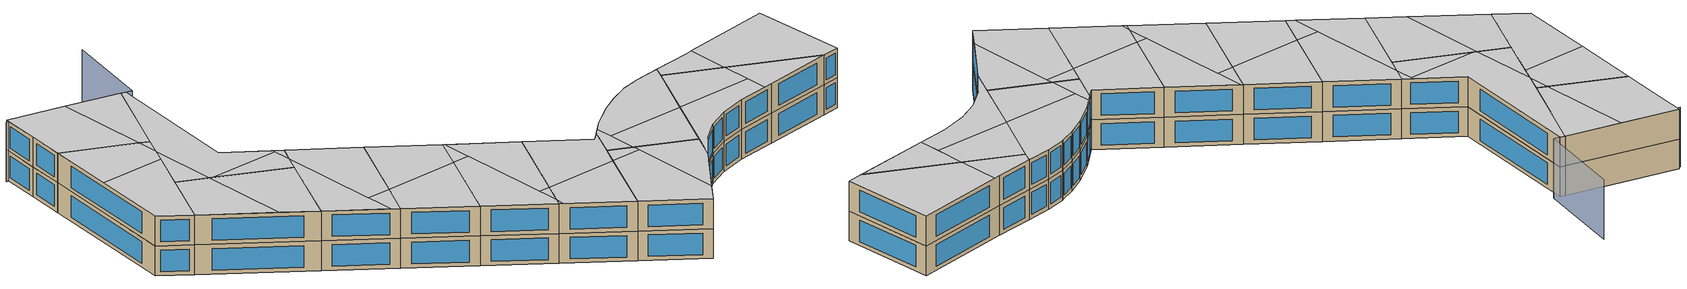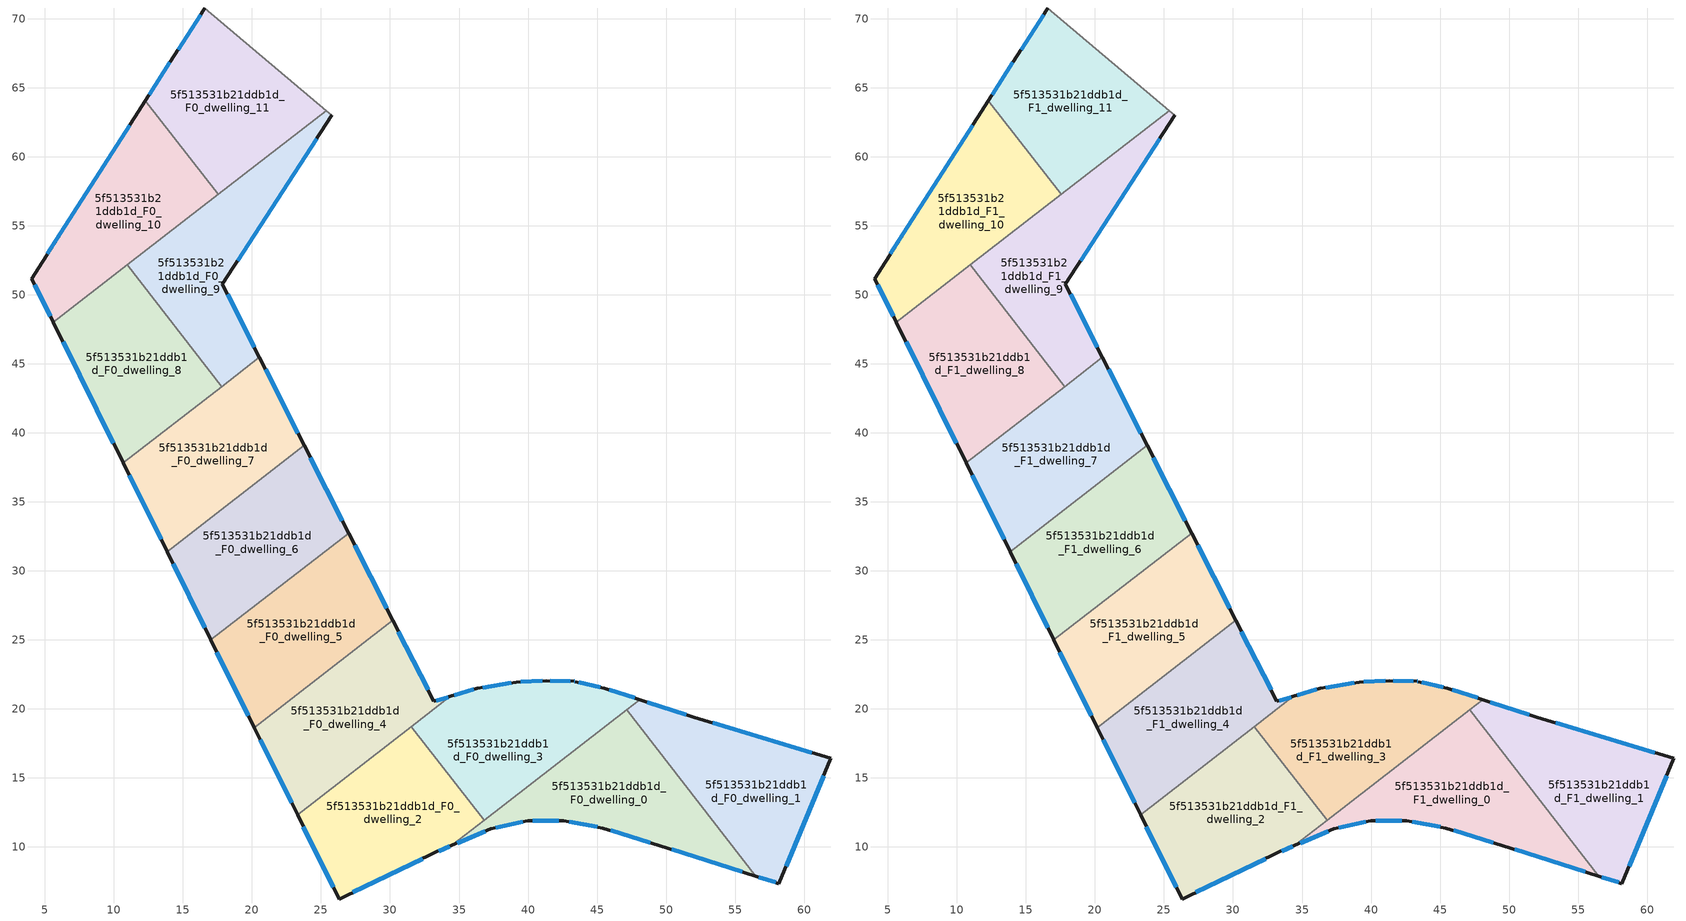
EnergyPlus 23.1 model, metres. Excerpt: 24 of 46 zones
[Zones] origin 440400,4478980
5f513531b21ddb1d_F0_dwelling_0
 floor ground (EU_floor_Construction): 47.14,19.92 56.49,7.88 49.42,10.12 45.43,11.36 42.59,11.91 39.99,11.88 37.29,11.29 34.49,10.11 z0
 wall outside (EU_wall_Construction): 34.49,10.11 37.29,11.29 39.99,11.88 42.59,11.91 45.43,11.36 49.42,10.12 56.49,7.88 z0:3
 wall to 5f513531b21ddb1d_F0_dwelling_1 (EU_wall_Construction): 56.49,7.88 47.14,19.92 z0:3
 wall to 5f513531b21ddb1d_F0_dwelling_3 (EU_wall_Construction): 47.14,19.92 36.83,11.92 z0:3
 wall to 5f513531b21ddb1d_F0_dwelling_2 (EU_wall_Construction): 36.83,11.92 34.49,10.11 z0:3
 window (EU_Window_Construction): 42.98,11.83 45.03,11.44 / 40.35,11.89 42.23,11.9 / 37.67,11.38 39.61,11.8 / 34.88,10.27 36.91,11.13 / 50.4,9.81 55.51,8.19 / 45.98,11.19 48.87,10.29 z0.42:2.58
5f513531b21ddb1d_F0_dwelling_1
 floor ground (EU_floor_Construction): 61.94,16.41 58.17,7.34 56.49,7.88 47.14,19.92 48.1,20.67 52.01,19.4 z0
 wall outside (EU_wall_Construction): 56.49,7.88 58.17,7.34 61.94,16.41 52.01,19.4 48.1,20.67 z0:3
 wall to 5f513531b21ddb1d_F0_dwelling_3 (EU_wall_Construction): 48.1,20.67 47.14,19.92 z0:3
 window (EU_Window_Construction): 51.47,19.58 48.65,20.49 / 60.56,16.82 53.39,18.99 / 58.7,8.6 61.42,15.15 / 56.72,7.8 57.94,7.42 z0.42:2.58
5f513531b21ddb1d_F0_dwelling_10
 floor ground (EU_floor_Construction): 12.28,64.06 17.55,57.27 5.61,48.01 4.04,51.18 z0
 wall outside (EU_wall_Construction): 12.28,64.06 4.04,51.18 5.61,48.01 z0:3
 wall to 5f513531b21ddb1d_F0_dwelling_11 (EU_wall_Construction): 17.55,57.27 12.28,64.06 z0:3
 wall to 5f513531b21ddb1d_F0_dwelling_9 (EU_wall_Construction): 10.96,52.16 17.55,57.27 z0:3
 wall to 5f513531b21ddb1d_F0_dwelling_8 (EU_wall_Construction): 5.61,48.01 10.96,52.16 z0:3
 window (EU_Window_Construction): 11.13,62.27 5.18,52.97 / 4.25,50.74 5.39,48.45 z0.42:2.58
5f513531b21ddb1d_F0_dwelling_11
 floor ground (EU_floor_Construction): 25.38,63.35 17.55,57.27 12.28,64.06 14.34,67.28 16.59,70.78 z0
 wall outside (EU_wall_Construction): 16.59,70.78 14.34,67.28 12.28,64.06 z0:3
 wall adiabatic (EU_wall_Construction): 25.38,63.35 16.59,70.78 z0:3
 wall to 5f513531b21ddb1d_F0_dwelling_9 (EU_wall_Construction): 17.55,57.27 25.38,63.35 z0:3
 window (EU_Window_Construction): 14.05,66.83 12.56,64.51 / 16.28,70.3 14.65,67.77 z0.42:2.58
5f513531b21ddb1d_F0_dwelling_2
 floor ground (EU_floor_Construction): 31.55,18.72 36.83,11.92 34.49,10.11 33.36,9.63 26.33,6.22 23.3,12.32 z0
 wall outside (EU_wall_Construction): 23.3,12.32 26.33,6.22 33.36,9.63 34.49,10.11 z0:3
 wall to 5f513531b21ddb1d_F0_dwelling_3 (EU_wall_Construction): 36.83,11.92 31.55,18.72 z0:3
 wall to 5f513531b21ddb1d_F0_dwelling_4 (EU_wall_Construction): 31.55,18.72 23.3,12.32 z0:3
 window (EU_Window_Construction): 27.3,6.69 32.39,9.16 / 23.72,11.47 25.91,7.07 / 33.52,9.69 34.34,10.04 z0.42:2.58
5f513531b21ddb1d_F0_dwelling_3
 floor ground (EU_floor_Construction): 48.1,20.67 36.83,11.92 31.55,18.72 34.37,20.91 36.33,21.48 39.16,21.94 41.33,22.05 43.36,21.98 43.39,21.98 45.52,21.51 z0
 wall outside (EU_wall_Construction): 48.1,20.67 45.52,21.51 43.39,21.98 43.36,21.98 41.33,22.05 39.16,21.94 36.33,21.48 34.37,20.91 z0:3
 wall to 5f513531b21ddb1d_F0_dwelling_4 (EU_wall_Construction): 34.37,20.91 31.55,18.72 z0:3
 window (EU_Window_Construction): 36.06,21.4 34.65,20.99 / 38.77,21.87 36.73,21.55 / 41.03,22.04 39.46,21.95 / 43.08,21.99 41.61,22.04 / 43.39,21.98 43.36,21.98 / 45.22,21.57 43.69,21.92 / 47.74,20.79 45.88,21.39 z0.42:2.58
5f513531b21ddb1d_F0_dwelling_4
 floor ground (EU_floor_Construction): 30.2,26.41 33.17,20.55 34.37,20.91 23.3,12.32 20.17,18.63 z0
 wall outside (EU_wall_Construction): 20.17,18.63 23.3,12.32 / 34.37,20.91 33.17,20.55 30.2,26.41 z0:3
 wall to 5f513531b21ddb1d_F0_dwelling_5 (EU_wall_Construction): 30.2,26.41 20.17,18.63 z0:3
 window (EU_Window_Construction): 20.61,17.75 22.87,13.19 / 32.76,21.37 30.62,25.6 / 34.21,20.86 33.34,20.6 z0.42:2.58
5f513531b21ddb1d_F0_dwelling_5
 floor ground (EU_floor_Construction): 27,32.73 30.2,26.41 20.17,18.63 17.02,24.99 z0
 wall outside (EU_wall_Construction): 30.2,26.41 27,32.73 / 17.02,24.99 20.17,18.63 z0:3
 wall to 5f513531b21ddb1d_F0_dwelling_6 (EU_wall_Construction): 27,32.73 17.02,24.99 z0:3
 window (EU_Window_Construction): 29.76,27.29 27.44,31.86 / 17.46,24.11 19.74,19.51 z0.42:2.58
5f513531b21ddb1d_F0_dwelling_6
 floor ground (EU_floor_Construction): 23.78,39.09 27,32.73 17.02,24.99 13.85,31.39 z0
 wall outside (EU_wall_Construction): 27,32.73 23.78,39.09 / 13.85,31.39 17.02,24.99 z0:3
 wall to 5f513531b21ddb1d_F0_dwelling_7 (EU_wall_Construction): 23.78,39.09 13.85,31.39 z0:3
 window (EU_Window_Construction): 26.55,33.62 24.22,38.21 / 14.29,30.5 16.58,25.88 z0.42:2.58
5f513531b21ddb1d_F0_dwelling_7
 floor ground (EU_floor_Construction): 20.54,45.48 23.78,39.09 13.85,31.39 10.66,37.82 z0
 wall outside (EU_wall_Construction): 23.78,39.09 20.54,45.48 / 10.66,37.82 13.85,31.39 z0:3
 wall to 5f513531b21ddb1d_F0_dwelling_8 (EU_wall_Construction): 17.8,43.35 10.66,37.82 z0:3
 wall to 5f513531b21ddb1d_F0_dwelling_9 (EU_wall_Construction): 20.54,45.48 17.8,43.35 z0:3
 window (EU_Window_Construction): 23.33,39.98 20.99,44.59 / 11.1,36.92 13.41,32.28 z0.42:2.58
5f513531b21ddb1d_F0_dwelling_8
 floor ground (EU_floor_Construction): 10.96,52.16 17.8,43.35 10.66,37.82 5.61,48.01 z0
 wall outside (EU_wall_Construction): 5.61,48.01 10.66,37.82 z0:3
 wall to 5f513531b21ddb1d_F0_dwelling_9 (EU_wall_Construction): 17.8,43.35 10.96,52.16 z0:3
 window (EU_Window_Construction): 6.31,46.59 9.96,39.23 z0.42:2.58
5f513531b21ddb1d_F0_dwelling_9
 floor ground (EU_floor_Construction): 25.78,63.01 17.86,50.76 20.54,45.48 17.8,43.35 10.96,52.16 25.38,63.35 z0
 wall outside (EU_wall_Construction): 20.54,45.48 17.86,50.76 25.78,63.01 z0:3
 wall adiabatic (EU_wall_Construction): 25.78,63.01 25.38,63.35 z0:3
 window (EU_Window_Construction): 18.96,52.46 24.68,61.31 / 20.17,46.21 18.23,50.03 z0.42:2.58
5f513531b21ddb1d_F1_dwelling_0
 floor to 5f513531b21ddb1d_F0_dwelling_0 (EU_floor_Construction): 47.14,19.92 56.49,7.88 49.42,10.12 45.43,11.36 42.59,11.91 39.99,11.88 37.29,11.29 34.49,10.11 z3
 wall outside (EU_wall_Construction): 34.49,10.11 37.29,11.29 39.99,11.88 42.59,11.91 45.43,11.36 49.42,10.12 56.49,7.88 z3:6
 wall to 5f513531b21ddb1d_F1_dwelling_1 (EU_wall_Construction): 56.49,7.88 47.14,19.92 z3:6
 wall to 5f513531b21ddb1d_F1_dwelling_3 (EU_wall_Construction): 47.14,19.92 36.83,11.92 z3:6
 wall to 5f513531b21ddb1d_F1_dwelling_2 (EU_wall_Construction): 36.83,11.92 34.49,10.11 z3:6
 window (EU_Window_Construction): 42.98,11.83 45.03,11.44 / 40.35,11.89 42.23,11.9 / 37.67,11.38 39.61,11.8 / 34.88,10.27 36.91,11.13 / 50.4,9.81 55.51,8.19 / 45.98,11.19 48.87,10.29 z3.42:5.58
 ceiling to 5f513531b21ddb1d_F2_dwelling_1 (EU_floor_Construction): 48.53,10.4 49.46,12.4 41.96,15.91 34.49,10.11 37.29,11.29 39.99,11.88 42.59,11.91 45.43,11.36 z6
 ceiling to 5f513531b21ddb1d_F2_dwelling_2 (EU_floor_Construction): 49.46,12.4 50.79,15.23 47.14,19.92 41.96,15.91 z6
 ceiling to 5f513531b21ddb1d_F2_dwelling_0 (EU_floor_Construction): 56.49,7.88 50.79,15.23 48.53,10.4 49.42,10.12 z6
5f513531b21ddb1d_F1_dwelling_1
 floor to 5f513531b21ddb1d_F0_dwelling_1 (EU_floor_Construction): 61.94,16.41 58.17,7.34 56.49,7.88 47.14,19.92 48.1,20.67 52.01,19.4 z3
 wall outside (EU_wall_Construction): 56.49,7.88 58.17,7.34 61.94,16.41 52.01,19.4 48.1,20.67 z3:6
 wall to 5f513531b21ddb1d_F1_dwelling_3 (EU_wall_Construction): 48.1,20.67 47.14,19.92 z3:6
 window (EU_Window_Construction): 51.47,19.58 48.65,20.49 / 60.56,16.82 53.39,18.99 / 58.7,8.6 61.42,15.15 / 56.72,7.8 57.94,7.42 z3.42:5.58
 ceiling to 5f513531b21ddb1d_F2_dwelling_0 (EU_floor_Construction): 58.17,7.34 61.94,16.41 52.65,19.21 50.79,15.23 56.49,7.88 z6
 ceiling to 5f513531b21ddb1d_F2_dwelling_2 (EU_floor_Construction): 50.79,15.23 52.65,19.21 52.01,19.4 48.1,20.67 47.14,19.92 z6
5f513531b21ddb1d_F1_dwelling_10
 floor to 5f513531b21ddb1d_F0_dwelling_10 (EU_floor_Construction): 12.28,64.06 17.55,57.27 5.61,48.01 4.04,51.18 z3
 wall outside (EU_wall_Construction): 12.28,64.06 4.04,51.18 5.61,48.01 z3:6
 wall to 5f513531b21ddb1d_F1_dwelling_11 (EU_wall_Construction): 17.55,57.27 12.28,64.06 z3:6
 wall to 5f513531b21ddb1d_F1_dwelling_9 (EU_wall_Construction): 10.96,52.16 17.55,57.27 z3:6
 wall to 5f513531b21ddb1d_F1_dwelling_8 (EU_wall_Construction): 5.61,48.01 10.96,52.16 z3:6
 window (EU_Window_Construction): 11.13,62.27 5.18,52.97 / 4.25,50.74 5.39,48.45 z3.42:5.58
 ceiling to 5f513531b21ddb1d_F2_dwelling_9 (EU_floor_Construction): 14.69,55.05 8.4,57.99 4.04,51.18 5.61,48.01 z6
 ceiling to 5f513531b21ddb1d_F2_dwelling_10 (EU_floor_Construction): 15.95,56.03 16.91,58.09 12.28,64.06 8.4,57.99 14.69,55.05 z6
 ceiling to 5f513531b21ddb1d_F2_dwelling_8 (EU_floor_Construction): 17.55,57.27 16.91,58.09 15.95,56.03 z6
5f513531b21ddb1d_F1_dwelling_11
 floor to 5f513531b21ddb1d_F0_dwelling_11 (EU_floor_Construction): 25.38,63.35 17.55,57.27 12.28,64.06 14.34,67.28 16.59,70.78 z3
 wall outside (EU_wall_Construction): 16.59,70.78 14.34,67.28 12.28,64.06 z3:6
 wall adiabatic (EU_wall_Construction): 25.38,63.35 16.59,70.78 z3:6
 wall to 5f513531b21ddb1d_F1_dwelling_9 (EU_wall_Construction): 17.55,57.27 25.38,63.35 z3:6
 window (EU_Window_Construction): 14.05,66.83 12.56,64.51 / 16.28,70.3 14.65,67.77 z3.42:5.58
 ceiling to 5f513531b21ddb1d_F2_dwelling_10 (EU_floor_Construction): 16.91,58.09 21.08,66.98 16.59,70.78 14.34,67.28 12.28,64.06 z6
 ceiling to 5f513531b21ddb1d_F2_dwelling_8 (EU_floor_Construction): 25.38,63.35 21.08,66.98 16.91,58.09 17.55,57.27 z6
5f513531b21ddb1d_F1_dwelling_2
 floor to 5f513531b21ddb1d_F0_dwelling_2 (EU_floor_Construction): 31.55,18.72 36.83,11.92 34.49,10.11 33.36,9.63 26.33,6.22 23.3,12.32 z3
 wall outside (EU_wall_Construction): 23.3,12.32 26.33,6.22 33.36,9.63 34.49,10.11 z3:6
 wall to 5f513531b21ddb1d_F1_dwelling_3 (EU_wall_Construction): 36.83,11.92 31.55,18.72 z3:6
 wall to 5f513531b21ddb1d_F1_dwelling_4 (EU_wall_Construction): 31.55,18.72 23.3,12.32 z3:6
 window (EU_Window_Construction): 27.3,6.69 32.39,9.16 / 23.72,11.47 25.91,7.07 / 33.52,9.69 34.34,10.04 z3.42:5.58
 ceiling to 5f513531b21ddb1d_F2_dwelling_3 (EU_floor_Construction): 28.7,7.37 32.78,16.08 29.89,17.43 23.3,12.32 26.33,6.22 z6
 ceiling to 5f513531b21ddb1d_F2_dwelling_4 (EU_floor_Construction): 32.78,16.08 33.09,16.74 31.55,18.72 29.89,17.43 z6
 ceiling to 5f513531b21ddb1d_F2_dwelling_1 (EU_floor_Construction): 34.49,10.11 36.83,11.92 33.09,16.74 28.7,7.37 33.36,9.63 z6
5f513531b21ddb1d_F1_dwelling_3
 floor to 5f513531b21ddb1d_F0_dwelling_3 (EU_floor_Construction): 48.1,20.67 36.83,11.92 31.55,18.72 34.37,20.91 36.33,21.48 39.16,21.94 41.33,22.05 43.36,21.98 43.39,21.98 45.52,21.51 z3
 wall outside (EU_wall_Construction): 48.1,20.67 45.52,21.51 43.39,21.98 43.36,21.98 41.33,22.05 39.16,21.94 36.33,21.48 34.37,20.91 z3:6
 wall to 5f513531b21ddb1d_F1_dwelling_4 (EU_wall_Construction): 34.37,20.91 31.55,18.72 z3:6
 window (EU_Window_Construction): 36.06,21.4 34.65,20.99 / 38.77,21.87 36.73,21.55 / 41.03,22.04 39.46,21.95 / 43.08,21.99 41.61,22.04 / 43.39,21.98 43.36,21.98 / 45.22,21.57 43.69,21.92 / 47.74,20.79 45.88,21.39 z3.42:5.58
 ceiling to 5f513531b21ddb1d_F2_dwelling_2 (EU_floor_Construction): 48.1,20.67 45.52,21.51 43.48,21.96 43.39,21.98 43.36,21.98 41.33,22.05 39.16,21.94 36.33,21.48 35.14,21.13 34.36,19.46 41.96,15.91 z6
 ceiling to 5f513531b21ddb1d_F2_dwelling_1 (EU_floor_Construction): 41.96,15.91 34.36,19.46 33.09,16.74 36.83,11.92 z6
 ceiling to 5f513531b21ddb1d_F2_dwelling_4 (EU_floor_Construction): 33.09,16.74 35.14,21.13 34.37,20.91 31.55,18.72 z6
5f513531b21ddb1d_F1_dwelling_4
 floor to 5f513531b21ddb1d_F0_dwelling_4 (EU_floor_Construction): 30.2,26.41 33.17,20.55 34.37,20.91 23.3,12.32 20.17,18.63 z3
 wall outside (EU_wall_Construction): 20.17,18.63 23.3,12.32 / 34.37,20.91 33.17,20.55 30.2,26.41 z3:6
 wall to 5f513531b21ddb1d_F1_dwelling_5 (EU_wall_Construction): 30.2,26.41 20.17,18.63 z3:6
 window (EU_Window_Construction): 20.61,17.75 22.87,13.19 / 32.76,21.37 30.62,25.6 / 34.21,20.86 33.34,20.6 z3.42:5.58
 ceiling to 5f513531b21ddb1d_F2_dwelling_4 (EU_floor_Construction): 33.17,20.55 30.2,26.41 22.87,20.72 29.89,17.43 34.37,20.91 z6
 ceiling to 5f513531b21ddb1d_F2_dwelling_3 (EU_floor_Construction): 29.89,17.43 22.87,20.72 20.8,19.11 20.38,18.21 23.3,12.32 z6
 ceiling to 5f513531b21ddb1d_F2_dwelling_5 (EU_floor_Construction): 20.38,18.21 20.8,19.11 20.17,18.63 z6
5f513531b21ddb1d_F1_dwelling_5
 floor to 5f513531b21ddb1d_F0_dwelling_5 (EU_floor_Construction): 27,32.73 30.2,26.41 20.17,18.63 17.02,24.99 z3
 wall outside (EU_wall_Construction): 30.2,26.41 27,32.73 / 17.02,24.99 20.17,18.63 z3:6
 wall to 5f513531b21ddb1d_F1_dwelling_6 (EU_wall_Construction): 27,32.73 17.02,24.99 z3:6
 window (EU_Window_Construction): 29.76,27.29 27.44,31.86 / 17.46,24.11 19.74,19.51 z3.42:5.58
 ceiling to 5f513531b21ddb1d_F2_dwelling_5 (EU_floor_Construction): 20.8,19.11 25.78,29.75 24.14,30.52 17.02,24.99 20.17,18.63 z6
 ceiling to 5f513531b21ddb1d_F2_dwelling_4 (EU_floor_Construction): 30.2,26.41 27.09,32.55 21.79,21.22 22.87,20.72 z6
 ceiling to 5f513531b21ddb1d_F2_dwelling_3 (EU_floor_Construction): 22.87,20.72 21.79,21.22 20.8,19.11 z6
 ceiling to 5f513531b21ddb1d_F2_dwelling_6 (EU_floor_Construction): 25.78,29.75 27.09,32.55 27,32.73 24.14,30.52 z6
5f513531b21ddb1d_F1_dwelling_6
 floor to 5f513531b21ddb1d_F0_dwelling_6 (EU_floor_Construction): 23.78,39.09 27,32.73 17.02,24.99 13.85,31.39 z3
 wall outside (EU_wall_Construction): 27,32.73 23.78,39.09 / 13.85,31.39 17.02,24.99 z3:6
 wall to 5f513531b21ddb1d_F1_dwelling_7 (EU_wall_Construction): 23.78,39.09 13.85,31.39 z3:6
 window (EU_Window_Construction): 26.55,33.62 24.22,38.21 / 14.29,30.5 16.58,25.88 z3.42:5.58
 ceiling to 5f513531b21ddb1d_F2_dwelling_6 (EU_floor_Construction): 27,32.73 23.78,39.09 17.02,33.85 24.14,30.52 z6
 ceiling to 5f513531b21ddb1d_F2_dwelling_5 (EU_floor_Construction): 24.14,30.52 17.02,33.85 13.85,31.39 17.02,24.99 z6
5f513531b21ddb1d_F1_dwelling_7
 floor to 5f513531b21ddb1d_F0_dwelling_7 (EU_floor_Construction): 20.54,45.48 23.78,39.09 13.85,31.39 10.66,37.82 z3
 wall outside (EU_wall_Construction): 23.78,39.09 20.54,45.48 / 10.66,37.82 13.85,31.39 z3:6
 wall to 5f513531b21ddb1d_F1_dwelling_8 (EU_wall_Construction): 17.8,43.35 10.66,37.82 z3:6
 wall to 5f513531b21ddb1d_F1_dwelling_9 (EU_wall_Construction): 20.54,45.48 17.8,43.35 z3:6
 window (EU_Window_Construction): 23.33,39.98 20.99,44.59 / 11.1,36.92 13.41,32.28 z3.42:5.58
 ceiling to 5f513531b21ddb1d_F2_dwelling_6 (EU_floor_Construction): 23.78,39.09 20.54,45.48 19.15,44.4 14.71,34.93 17.02,33.85 z6
 ceiling to 5f513531b21ddb1d_F2_dwelling_7 (EU_floor_Construction): 13.44,32.21 19.15,44.4 10.66,37.82 z6
 ceiling to 5f513531b21ddb1d_F2_dwelling_5 (EU_floor_Construction): 17.02,33.85 14.71,34.93 13.44,32.21 13.85,31.39 z6
5f513531b21ddb1d_F1_dwelling_8
 floor to 5f513531b21ddb1d_F0_dwelling_8 (EU_floor_Construction): 10.96,52.16 17.8,43.35 10.66,37.82 5.61,48.01 z3
 wall outside (EU_wall_Construction): 5.61,48.01 10.66,37.82 z3:6
 wall to 5f513531b21ddb1d_F1_dwelling_9 (EU_wall_Construction): 17.8,43.35 10.96,52.16 z3:6
 window (EU_Window_Construction): 6.31,46.59 9.96,39.23 z3.42:5.58
 ceiling to 5f513531b21ddb1d_F2_dwelling_7 (EU_floor_Construction): 17.8,43.35 13.14,49.36 12.88,49.48 9,41.18 10.66,37.82 z6
 ceiling to 5f513531b21ddb1d_F2_dwelling_9 (EU_floor_Construction): 9,41.18 12.94,49.61 10.96,52.16 5.61,48.01 z6
 ceiling to 5f513531b21ddb1d_F2_dwelling_8 (EU_floor_Construction): 13.14,49.36 12.94,49.61 12.88,49.48 z6
5f513531b21ddb1d_F1_dwelling_9
 floor to 5f513531b21ddb1d_F0_dwelling_9 (EU_floor_Construction): 25.78,63.01 17.86,50.76 20.54,45.48 17.8,43.35 10.96,52.16 25.38,63.35 z3
 wall outside (EU_wall_Construction): 20.54,45.48 17.86,50.76 25.78,63.01 z3:6
 wall adiabatic (EU_wall_Construction): 25.78,63.01 25.38,63.35 z3:6
 window (EU_Window_Construction): 18.96,52.46 24.68,61.31 / 20.17,46.21 18.23,50.03 z3.42:5.58
 ceiling to 5f513531b21ddb1d_F2_dwelling_8 (EU_floor_Construction): 20.08,46.39 17.86,50.76 25.78,63.01 25.38,63.35 15.95,56.03 12.94,49.61 13.14,49.36 19.97,46.16 z6
 ceiling to 5f513531b21ddb1d_F2_dwelling_6 (EU_floor_Construction): 20.54,45.48 20.08,46.39 19.15,44.4 z6
 ceiling adiabatic (EU_roof_Construction): 15.95,56.03 25.38,63.35 10.96,52.16 12.94,49.61 z6
 ceiling to 5f513531b21ddb1d_F2_dwelling_7 (EU_floor_Construction): 19.15,44.4 19.97,46.16 13.14,49.36 17.8,43.35 z6
shading: 32.05,69.83 26.27,62.59 / 26.27,62.59 16.15,70.67 z0:6
[Building]
EU S2 Campaign: North Axis=0; Terrain=City; Solar Distribution=FullExterior
[Site:Location]
Madrid: Latitude=40.5; Longitude=-3.5; Time Zone=1; Elevation=609
[SizingPeriod:WeatherFileDays]
AnnualSizingPeriod: Begin Month=1; Begin Day of Month=1; End Month=12; End Day of Month=31; Day of Week for Start Day=Monday; Use Weather File Daylight Saving Period=No; Use Weather File Rain and Snow Indicators=No
[MATERIAL]
EU_InternalMass_Material: Roughness=MediumRough; Thickness=0.1; Conductivity=1; Density=1800; Specific Heat=900; Thermal Absorptance=0.9; Solar Absorptance=0.7; Visible Absorptance=0.7
[MATERIAL:NOMASS] Roughness=MediumRough; Thermal Absorptance=0.9; Solar Absorptance=0.7; Visible Absorptance=0.7
Name | Thermal Resistance
EU_wall_NoMass | 1.60022
EU_roof_NoMass | 1.57597
EU_floor_NoMass | 0.470652
[WINDOWMATERIAL:SIMPLEGLAZINGSYSTEM]
EU_Window_SimpleGlazing: UFactor=3.28802; Solar Heat Gain Coefficient=0.85; Visible Transmittance=0.85
[CONSTRUCTION]
EU_wall_Construction: EU_wall_NoMass
EU_roof_Construction: EU_roof_NoMass
EU_floor_Construction: EU_floor_NoMass
EU_InternalMass_Construction: EU_InternalMass_Material
EU_Window_Construction: EU_Window_SimpleGlazing
[ZONE] Type=1; Multiplier=1; Ceiling Height=autocalculate; Floor Area=autocalculate; Part of Total Floor Area=Yes
Name | Volume
5f513531b21ddb1d_F0_dwelling_0; 5f513531b21ddb1d_F1_dwelling_0 | 264.45
5f513531b21ddb1d_F0_dwelling_1; 5f513531b21ddb1d_F1_dwelling_1; 5f513531b21ddb1d_F0_dwelling_2; 5f513531b21ddb1d_F1_dwelling_2 | 264.446
5f513531b21ddb1d_F0_dwelling_10; 5f513531b21ddb1d_F1_dwelling_10 | 264.461
5f513531b21ddb1d_F0_dwelling_11; 5f513531b21ddb1d_F1_dwelling_11 | 264.463
5f513531b21ddb1d_F0_dwelling_3; 5f513531b21ddb1d_F1_dwelling_3 | 264.464
5f513531b21ddb1d_F0_dwelling_4; 5f513531b21ddb1d_F1_dwelling_4; 5f513531b21ddb1d_F0_dwelling_9; 5f513531b21ddb1d_F1_dwelling_9 | 264.453
5f513531b21ddb1d_F0_dwelling_5; 5f513531b21ddb1d_F1_dwelling_5 | 264.457
5f513531b21ddb1d_F0_dwelling_6; 5f513531b21ddb1d_F1_dwelling_6 | 264.451
5f513531b21ddb1d_F0_dwelling_7; 5f513531b21ddb1d_F1_dwelling_7 | 264.431
5f513531b21ddb1d_F0_dwelling_8; 5f513531b21ddb1d_F1_dwelling_8 | 264.442
[INTERNALMASS] Construction=EU_InternalMass_Construction
Name | Zone or ZoneList | Surface Area
5f513531b21ddb1d_F0_dwelling_0_EU_InternalMass | 5f513531b21ddb1d_F0_dwelling_0 | 88.151
5f513531b21ddb1d_F0_dwelling_1_EU_InternalMass | 5f513531b21ddb1d_F0_dwelling_1 | 88.1513
5f513531b21ddb1d_F0_dwelling_2_EU_InternalMass | 5f513531b21ddb1d_F0_dwelling_2 | 88.1481
5f513531b21ddb1d_F0_dwelling_3_EU_InternalMass | 5f513531b21ddb1d_F0_dwelling_3 | 88.1545
5f513531b21ddb1d_F0_dwelling_4_EU_InternalMass | 5f513531b21ddb1d_F0_dwelling_4 | 88.151
5f513531b21ddb1d_F0_dwelling_5_EU_InternalMass | 5f513531b21ddb1d_F0_dwelling_5 | 88.1524
5f513531b21ddb1d_F0_dwelling_6_EU_InternalMass | 5f513531b21ddb1d_F0_dwelling_6 | 88.1503
5f513531b21ddb1d_F0_dwelling_7_EU_InternalMass | 5f513531b21ddb1d_F0_dwelling_7 | 88.1436
5f513531b21ddb1d_F0_dwelling_8_EU_InternalMass | 5f513531b21ddb1d_F0_dwelling_8 | 88.1471
5f513531b21ddb1d_F0_dwelling_9_EU_InternalMass | 5f513531b21ddb1d_F0_dwelling_9 | 88.1551
5f513531b21ddb1d_F0_dwelling_10_EU_InternalMass | 5f513531b21ddb1d_F0_dwelling_10 | 88.1518
5f513531b21ddb1d_F0_dwelling_11_EU_InternalMass | 5f513531b21ddb1d_F0_dwelling_11 | 88.1524
5f513531b21ddb1d_F1_dwelling_0_EU_InternalMass | 5f513531b21ddb1d_F1_dwelling_0 | 88.151
5f513531b21ddb1d_F1_dwelling_1_EU_InternalMass | 5f513531b21ddb1d_F1_dwelling_1 | 88.1513
5f513531b21ddb1d_F1_dwelling_2_EU_InternalMass | 5f513531b21ddb1d_F1_dwelling_2 | 88.1481
5f513531b21ddb1d_F1_dwelling_3_EU_InternalMass | 5f513531b21ddb1d_F1_dwelling_3 | 88.1545
5f513531b21ddb1d_F1_dwelling_4_EU_InternalMass | 5f513531b21ddb1d_F1_dwelling_4 | 88.151
5f513531b21ddb1d_F1_dwelling_5_EU_InternalMass | 5f513531b21ddb1d_F1_dwelling_5 | 88.1524
5f513531b21ddb1d_F1_dwelling_6_EU_InternalMass | 5f513531b21ddb1d_F1_dwelling_6 | 88.1503
5f513531b21ddb1d_F1_dwelling_7_EU_InternalMass | 5f513531b21ddb1d_F1_dwelling_7 | 88.1436
5f513531b21ddb1d_F1_dwelling_8_EU_InternalMass | 5f513531b21ddb1d_F1_dwelling_8 | 88.1471
5f513531b21ddb1d_F1_dwelling_9_EU_InternalMass | 5f513531b21ddb1d_F1_dwelling_9 | 88.1551
5f513531b21ddb1d_F1_dwelling_10_EU_InternalMass | 5f513531b21ddb1d_F1_dwelling_10 | 88.1518
5f513531b21ddb1d_F1_dwelling_11_EU_InternalMass | 5f513531b21ddb1d_F1_dwelling_11 | 88.1524
[OTHEREQUIPMENT] Fuel Type=Electricity; Design Level Calculation Method=Watts/Area; Power per Zone Floor Area=1; Fraction Latent=0; Fraction Radiant=0; Fraction Lost=0; Carbon Dioxide Generation Rate=0; EndUse Subcategory=EU_Step8_InternalGains
Name | Zone or ZoneList or Space or SpaceList | Schedule
EU_Step8_InternalGain_5f513531b21ddb1d_F0_dwelling_0_f000 | 5f513531b21ddb1d_F0_dwelling_0 | EU_Step8_GainSchedule_5f513531b21ddb1d_F0_dwelling_0_f000
EU_Step8_InternalGain_5f513531b21ddb1d_F0_dwelling_1_f000 | 5f513531b21ddb1d_F0_dwelling_1 | EU_Step8_GainSchedule_5f513531b21ddb1d_F0_dwelling_1_f000
EU_Step8_InternalGain_5f513531b21ddb1d_F0_dwelling_2_f000 | 5f513531b21ddb1d_F0_dwelling_2 | EU_Step8_GainSchedule_5f513531b21ddb1d_F0_dwelling_2_f000
EU_Step8_InternalGain_5f513531b21ddb1d_F0_dwelling_3_f000 | 5f513531b21ddb1d_F0_dwelling_3 | EU_Step8_GainSchedule_5f513531b21ddb1d_F0_dwelling_3_f000
EU_Step8_InternalGain_5f513531b21ddb1d_F0_dwelling_4_f000 | 5f513531b21ddb1d_F0_dwelling_4 | EU_Step8_GainSchedule_5f513531b21ddb1d_F0_dwelling_4_f000
EU_Step8_InternalGain_5f513531b21ddb1d_F0_dwelling_5_f000 | 5f513531b21ddb1d_F0_dwelling_5 | EU_Step8_GainSchedule_5f513531b21ddb1d_F0_dwelling_5_f000
EU_Step8_InternalGain_5f513531b21ddb1d_F0_dwelling_6_f000 | 5f513531b21ddb1d_F0_dwelling_6 | EU_Step8_GainSchedule_5f513531b21ddb1d_F0_dwelling_6_f000
EU_Step8_InternalGain_5f513531b21ddb1d_F0_dwelling_7_f000 | 5f513531b21ddb1d_F0_dwelling_7 | EU_Step8_GainSchedule_5f513531b21ddb1d_F0_dwelling_7_f000
EU_Step8_InternalGain_5f513531b21ddb1d_F0_dwelling_8_f000 | 5f513531b21ddb1d_F0_dwelling_8 | EU_Step8_GainSchedule_5f513531b21ddb1d_F0_dwelling_8_f000
EU_Step8_InternalGain_5f513531b21ddb1d_F0_dwelling_9_f000 | 5f513531b21ddb1d_F0_dwelling_9 | EU_Step8_GainSchedule_5f513531b21ddb1d_F0_dwelling_9_f000
EU_Step8_InternalGain_5f513531b21ddb1d_F0_dwelling_10_f000 | 5f513531b21ddb1d_F0_dwelling_10 | EU_Step8_GainSchedule_5f513531b21ddb1d_F0_dwelling_10_f000
EU_Step8_InternalGain_5f513531b21ddb1d_F0_dwelling_11_f000 | 5f513531b21ddb1d_F0_dwelling_11 | EU_Step8_GainSchedule_5f513531b21ddb1d_F0_dwelling_11_f000
EU_Step8_InternalGain_5f513531b21ddb1d_F1_dwelling_0_f000 | 5f513531b21ddb1d_F1_dwelling_0 | EU_Step8_GainSchedule_5f513531b21ddb1d_F1_dwelling_0_f000
EU_Step8_InternalGain_5f513531b21ddb1d_F1_dwelling_1_f000 | 5f513531b21ddb1d_F1_dwelling_1 | EU_Step8_GainSchedule_5f513531b21ddb1d_F1_dwelling_1_f000
EU_Step8_InternalGain_5f513531b21ddb1d_F1_dwelling_2_f000 | 5f513531b21ddb1d_F1_dwelling_2 | EU_Step8_GainSchedule_5f513531b21ddb1d_F1_dwelling_2_f000
EU_Step8_InternalGain_5f513531b21ddb1d_F1_dwelling_3_f000 | 5f513531b21ddb1d_F1_dwelling_3 | EU_Step8_GainSchedule_5f513531b21ddb1d_F1_dwelling_3_f000
EU_Step8_InternalGain_5f513531b21ddb1d_F1_dwelling_4_f000 | 5f513531b21ddb1d_F1_dwelling_4 | EU_Step8_GainSchedule_5f513531b21ddb1d_F1_dwelling_4_f000
EU_Step8_InternalGain_5f513531b21ddb1d_F1_dwelling_5_f000 | 5f513531b21ddb1d_F1_dwelling_5 | EU_Step8_GainSchedule_5f513531b21ddb1d_F1_dwelling_5_f000
EU_Step8_InternalGain_5f513531b21ddb1d_F1_dwelling_6_f000 | 5f513531b21ddb1d_F1_dwelling_6 | EU_Step8_GainSchedule_5f513531b21ddb1d_F1_dwelling_6_f000
EU_Step8_InternalGain_5f513531b21ddb1d_F1_dwelling_7_f000 | 5f513531b21ddb1d_F1_dwelling_7 | EU_Step8_GainSchedule_5f513531b21ddb1d_F1_dwelling_7_f000
EU_Step8_InternalGain_5f513531b21ddb1d_F1_dwelling_8_f000 | 5f513531b21ddb1d_F1_dwelling_8 | EU_Step8_GainSchedule_5f513531b21ddb1d_F1_dwelling_8_f000
EU_Step8_InternalGain_5f513531b21ddb1d_F1_dwelling_9_f000 | 5f513531b21ddb1d_F1_dwelling_9 | EU_Step8_GainSchedule_5f513531b21ddb1d_F1_dwelling_9_f000
EU_Step8_InternalGain_5f513531b21ddb1d_F1_dwelling_10_f000 | 5f513531b21ddb1d_F1_dwelling_10 | EU_Step8_GainSchedule_5f513531b21ddb1d_F1_dwelling_10_f000
EU_Step8_InternalGain_5f513531b21ddb1d_F1_dwelling_11_f000 | 5f513531b21ddb1d_F1_dwelling_11 | EU_Step8_GainSchedule_5f513531b21ddb1d_F1_dwelling_11_f000
[ZONEVENTILATION:DESIGNFLOWRATE] Schedule=EU_AlwaysOn; Design Flow Rate Calculation Method=AirChanges/Hour; Air Changes per Hour=0.480704; Ventilation Type=Natural; Fan Pressure Rise=0; Fan Total Efficiency=1; Constant Term Coefficient=1; Temperature Term Coefficient=0; Velocity Term Coefficient=0; Velocity Squared Term Coefficient=0; Minimum Indoor Temperature=-100; Maximum Indoor Temperature=100; Delta Temperature=-100; Minimum Outdoor Temperature=-100; Maximum Outdoor Temperature=100; Maximum Wind Speed=40
Name | Zone or ZoneList or Space or SpaceList
EU_ConstantAir_5f513531b21ddb1d_F0_dwelling_0 | 5f513531b21ddb1d_F0_dwelling_0
EU_ConstantAir_5f513531b21ddb1d_F0_dwelling_1 | 5f513531b21ddb1d_F0_dwelling_1
EU_ConstantAir_5f513531b21ddb1d_F0_dwelling_2 | 5f513531b21ddb1d_F0_dwelling_2
EU_ConstantAir_5f513531b21ddb1d_F0_dwelling_3 | 5f513531b21ddb1d_F0_dwelling_3
EU_ConstantAir_5f513531b21ddb1d_F0_dwelling_4 | 5f513531b21ddb1d_F0_dwelling_4
EU_ConstantAir_5f513531b21ddb1d_F0_dwelling_5 | 5f513531b21ddb1d_F0_dwelling_5
EU_ConstantAir_5f513531b21ddb1d_F0_dwelling_6 | 5f513531b21ddb1d_F0_dwelling_6
EU_ConstantAir_5f513531b21ddb1d_F0_dwelling_7 | 5f513531b21ddb1d_F0_dwelling_7
EU_ConstantAir_5f513531b21ddb1d_F0_dwelling_8 | 5f513531b21ddb1d_F0_dwelling_8
EU_ConstantAir_5f513531b21ddb1d_F0_dwelling_9 | 5f513531b21ddb1d_F0_dwelling_9
EU_ConstantAir_5f513531b21ddb1d_F0_dwelling_10 | 5f513531b21ddb1d_F0_dwelling_10
EU_ConstantAir_5f513531b21ddb1d_F0_dwelling_11 | 5f513531b21ddb1d_F0_dwelling_11
EU_ConstantAir_5f513531b21ddb1d_F1_dwelling_0 | 5f513531b21ddb1d_F1_dwelling_0
EU_ConstantAir_5f513531b21ddb1d_F1_dwelling_1 | 5f513531b21ddb1d_F1_dwelling_1
EU_ConstantAir_5f513531b21ddb1d_F1_dwelling_2 | 5f513531b21ddb1d_F1_dwelling_2
EU_ConstantAir_5f513531b21ddb1d_F1_dwelling_3 | 5f513531b21ddb1d_F1_dwelling_3
EU_ConstantAir_5f513531b21ddb1d_F1_dwelling_4 | 5f513531b21ddb1d_F1_dwelling_4
EU_ConstantAir_5f513531b21ddb1d_F1_dwelling_5 | 5f513531b21ddb1d_F1_dwelling_5
EU_ConstantAir_5f513531b21ddb1d_F1_dwelling_6 | 5f513531b21ddb1d_F1_dwelling_6
EU_ConstantAir_5f513531b21ddb1d_F1_dwelling_7 | 5f513531b21ddb1d_F1_dwelling_7
EU_ConstantAir_5f513531b21ddb1d_F1_dwelling_8 | 5f513531b21ddb1d_F1_dwelling_8
EU_ConstantAir_5f513531b21ddb1d_F1_dwelling_9 | 5f513531b21ddb1d_F1_dwelling_9
EU_ConstantAir_5f513531b21ddb1d_F1_dwelling_10 | 5f513531b21ddb1d_F1_dwelling_10
EU_ConstantAir_5f513531b21ddb1d_F1_dwelling_11 | 5f513531b21ddb1d_F1_dwelling_11
[HVACTEMPLATE:THERMOSTAT] Constant Heating Setpoint=20; Constant Cooling Setpoint=50
EU_HeatOnly_5f513531b21ddb1d_F0_dwelling_0; EU_HeatOnly_5f513531b21ddb1d_F0_dwelling_1; EU_HeatOnly_5f513531b21ddb1d_F0_dwelling_2; EU_HeatOnly_5f513531b21ddb1d_F0_dwelling_3; EU_HeatOnly_5f513531b21ddb1d_F0_dwelling_4; EU_HeatOnly_5f513531b21ddb1d_F0_dwelling_5; EU_HeatOnly_5f513531b21ddb1d_F0_dwelling_6; EU_HeatOnly_5f513531b21ddb1d_F0_dwelling_7; EU_HeatOnly_5f513531b21ddb1d_F0_dwelling_8; EU_HeatOnly_5f513531b21ddb1d_F0_dwelling_9; EU_HeatOnly_5f513531b21ddb1d_F0_dwelling_10; EU_HeatOnly_5f513531b21ddb1d_F0_dwelling_11; EU_HeatOnly_5f513531b21ddb1d_F1_dwelling_0; EU_HeatOnly_5f513531b21ddb1d_F1_dwelling_1; EU_HeatOnly_5f513531b21ddb1d_F1_dwelling_2; EU_HeatOnly_5f513531b21ddb1d_F1_dwelling_3; EU_HeatOnly_5f513531b21ddb1d_F1_dwelling_4; EU_HeatOnly_5f513531b21ddb1d_F1_dwelling_5; EU_HeatOnly_5f513531b21ddb1d_F1_dwelling_6; EU_HeatOnly_5f513531b21ddb1d_F1_dwelling_7; EU_HeatOnly_5f513531b21ddb1d_F1_dwelling_8; EU_HeatOnly_5f513531b21ddb1d_F1_dwelling_9; EU_HeatOnly_5f513531b21ddb1d_F1_dwelling_10; EU_HeatOnly_5f513531b21ddb1d_F1_dwelling_11; EU_HeatOnly_5f513531b21ddb1d_F2_dwelling_0; EU_HeatOnly_5f513531b21ddb1d_F2_dwelling_1; EU_HeatOnly_5f513531b21ddb1d_F2_dwelling_2; EU_HeatOnly_5f513531b21ddb1d_F2_dwelling_3; EU_HeatOnly_5f513531b21ddb1d_F2_dwelling_4; EU_HeatOnly_5f513531b21ddb1d_F2_dwelling_5; EU_HeatOnly_5f513531b21ddb1d_F2_dwelling_6; EU_HeatOnly_5f513531b21ddb1d_F2_dwelling_7; EU_HeatOnly_5f513531b21ddb1d_F2_dwelling_8; EU_HeatOnly_5f513531b21ddb1d_F2_dwelling_9; EU_HeatOnly_5f513531b21ddb1d_F2_dwelling_10; EU_HeatOnly_5f513531b21ddb1d_F3_dwelling_0; EU_HeatOnly_5f513531b21ddb1d_F3_dwelling_1; EU_HeatOnly_5f513531b21ddb1d_F3_dwelling_2; EU_HeatOnly_5f513531b21ddb1d_F3_dwelling_3; EU_HeatOnly_5f513531b21ddb1d_F3_dwelling_4; EU_HeatOnly_5f513531b21ddb1d_F3_dwelling_5; EU_HeatOnly_5f513531b21ddb1d_F3_dwelling_6; EU_HeatOnly_5f513531b21ddb1d_F3_dwelling_7; EU_HeatOnly_5f513531b21ddb1d_F3_dwelling_8; EU_HeatOnly_5f513531b21ddb1d_F3_dwelling_9; EU_HeatOnly_5f513531b21ddb1d_F3_dwelling_10
[HVACTEMPLATE:ZONE:IDEALLOADSAIRSYSTEM] System Availability Schedule=EU_AlwaysOn; Maximum Heating Supply Air Temperature=50; Minimum Cooling Supply Air Temperature=13; Maximum Heating Supply Air Humidity Ratio=0.0156; Minimum Cooling Supply Air Humidity Ratio=0.0077; Heating Limit=NoLimit; Cooling Limit=NoLimit; Heating Availability Schedule=EU_AlwaysOn; Cooling Availability Schedule=EU_CoolingOff; Dehumidification Control Type=ConstantSensibleHeatRatio; Cooling Sensible Heat Ratio=0.7; Dehumidification Setpoint=60; Humidification Control Type=None; Humidification Setpoint=30; Outdoor Air Method=None; Outdoor Air Flow Rate per Person=0.00944; Outdoor Air Flow Rate per Zone Floor Area=0; Outdoor Air Flow Rate per Zone=0; Demand Controlled Ventilation Type=None; Outdoor Air Economizer Type=NoEconomizer; Heat Recovery Type=None; Sensible Heat Recovery Effectiveness=0.7; Latent Heat Recovery Effectiveness=0.65
Name | Template Thermostat
5f513531b21ddb1d_F0_dwelling_0 | EU_HeatOnly_5f513531b21ddb1d_F0_dwelling_0
5f513531b21ddb1d_F0_dwelling_1 | EU_HeatOnly_5f513531b21ddb1d_F0_dwelling_1
5f513531b21ddb1d_F0_dwelling_2 | EU_HeatOnly_5f513531b21ddb1d_F0_dwelling_2
5f513531b21ddb1d_F0_dwelling_3 | EU_HeatOnly_5f513531b21ddb1d_F0_dwelling_3
5f513531b21ddb1d_F0_dwelling_4 | EU_HeatOnly_5f513531b21ddb1d_F0_dwelling_4
5f513531b21ddb1d_F0_dwelling_5 | EU_HeatOnly_5f513531b21ddb1d_F0_dwelling_5
5f513531b21ddb1d_F0_dwelling_6 | EU_HeatOnly_5f513531b21ddb1d_F0_dwelling_6
5f513531b21ddb1d_F0_dwelling_7 | EU_HeatOnly_5f513531b21ddb1d_F0_dwelling_7
5f513531b21ddb1d_F0_dwelling_8 | EU_HeatOnly_5f513531b21ddb1d_F0_dwelling_8
5f513531b21ddb1d_F0_dwelling_9 | EU_HeatOnly_5f513531b21ddb1d_F0_dwelling_9
5f513531b21ddb1d_F0_dwelling_10 | EU_HeatOnly_5f513531b21ddb1d_F0_dwelling_10
5f513531b21ddb1d_F0_dwelling_11 | EU_HeatOnly_5f513531b21ddb1d_F0_dwelling_11
5f513531b21ddb1d_F1_dwelling_0 | EU_HeatOnly_5f513531b21ddb1d_F1_dwelling_0
5f513531b21ddb1d_F1_dwelling_1 | EU_HeatOnly_5f513531b21ddb1d_F1_dwelling_1
5f513531b21ddb1d_F1_dwelling_2 | EU_HeatOnly_5f513531b21ddb1d_F1_dwelling_2
5f513531b21ddb1d_F1_dwelling_3 | EU_HeatOnly_5f513531b21ddb1d_F1_dwelling_3
5f513531b21ddb1d_F1_dwelling_4 | EU_HeatOnly_5f513531b21ddb1d_F1_dwelling_4
5f513531b21ddb1d_F1_dwelling_5 | EU_HeatOnly_5f513531b21ddb1d_F1_dwelling_5
5f513531b21ddb1d_F1_dwelling_6 | EU_HeatOnly_5f513531b21ddb1d_F1_dwelling_6
5f513531b21ddb1d_F1_dwelling_7 | EU_HeatOnly_5f513531b21ddb1d_F1_dwelling_7
5f513531b21ddb1d_F1_dwelling_8 | EU_HeatOnly_5f513531b21ddb1d_F1_dwelling_8
5f513531b21ddb1d_F1_dwelling_9 | EU_HeatOnly_5f513531b21ddb1d_F1_dwelling_9
5f513531b21ddb1d_F1_dwelling_10 | EU_HeatOnly_5f513531b21ddb1d_F1_dwelling_10
5f513531b21ddb1d_F1_dwelling_11 | EU_HeatOnly_5f513531b21ddb1d_F1_dwelling_11
[SIZING:ZONE] Zone Cooling Design Supply Air Temperature Input Method=SupplyAirTemperature; Zone Cooling Design Supply Air Temperature=13; Zone Heating Design Supply Air Temperature Input Method=SupplyAirTemperature; Zone Heating Design Supply Air Temperature=50; Zone Cooling Design Supply Air Humidity Ratio=0.008; Zone Heating Design Supply Air Humidity Ratio=0.008; Cooling Design Air Flow Method=DesignDay; Cooling Design Air Flow Rate=0; Cooling Minimum Air Flow per Zone Floor Area=0.000762; Cooling Minimum Air Flow=0; Cooling Minimum Air Flow Fraction=0.2; Heating Design Air Flow Method=DesignDay; Heating Design Air Flow Rate=0; Heating Maximum Air Flow per Zone Floor Area=0.002032; Heating Maximum Air Flow=0.141576; Heating Maximum Air Flow Fraction=0.3; Account for Dedicated Outdoor Air System=No; Dedicated Outdoor Air System Control Strategy=NeutralSupplyAir; Dedicated Outdoor Air Low Setpoint Temperature for Design=autosize; Dedicated Outdoor Air High Setpoint Temperature for Design=autosize; Zone Load Sizing Method=Sensible Load Only No Latent Load; Zone Latent Cooling Design Supply Air Humidity Ratio Input Method=HumidityRatioDifference; Zone Cooling Design Supply Air Humidity Ratio Difference=0.005; Zone Latent Heating Design Supply Air Humidity Ratio Input Method=HumidityRatioDifference; Zone Humidification Design Supply Air Humidity Ratio Difference=0.005
5f513531b21ddb1d_F0_dwelling_0; 5f513531b21ddb1d_F0_dwelling_1; 5f513531b21ddb1d_F0_dwelling_2; 5f513531b21ddb1d_F0_dwelling_3; 5f513531b21ddb1d_F0_dwelling_4; 5f513531b21ddb1d_F0_dwelling_5; 5f513531b21ddb1d_F0_dwelling_6; 5f513531b21ddb1d_F0_dwelling_7; 5f513531b21ddb1d_F0_dwelling_8; 5f513531b21ddb1d_F0_dwelling_9; 5f513531b21ddb1d_F0_dwelling_10; 5f513531b21ddb1d_F0_dwelling_11; 5f513531b21ddb1d_F1_dwelling_0; 5f513531b21ddb1d_F1_dwelling_1; 5f513531b21ddb1d_F1_dwelling_2; 5f513531b21ddb1d_F1_dwelling_3; 5f513531b21ddb1d_F1_dwelling_4; 5f513531b21ddb1d_F1_dwelling_5; 5f513531b21ddb1d_F1_dwelling_6; 5f513531b21ddb1d_F1_dwelling_7; 5f513531b21ddb1d_F1_dwelling_8; 5f513531b21ddb1d_F1_dwelling_9; 5f513531b21ddb1d_F1_dwelling_10; 5f513531b21ddb1d_F1_dwelling_11
[SCHEDULE:CONSTANT]
Name | Hourly Value
EU_AlwaysOn | 1
EU_CoolingOff | 0
[SCHEDULE:FILE] Column Number=1; Rows to Skip at Top=0; Number of Hours of Data=8760; Column Separator=Comma; Interpolate to Timestep=No; Minutes per Item=60; Adjust Schedule for Daylight Savings=Yes
Name | File
EU_Step8_GainSchedule_5f513531b21ddb1d_F0_dwelling_0_f000 | ../../schedules/5f513531b21ddb1d/5f513531b21ddb1d_F0_dwelling_0_f000_gain.csv
EU_Step8_GainSchedule_5f513531b21ddb1d_F0_dwelling_1_f000 | ../../schedules/5f513531b21ddb1d/5f513531b21ddb1d_F0_dwelling_1_f000_gain.csv
EU_Step8_GainSchedule_5f513531b21ddb1d_F0_dwelling_2_f000 | ../../schedules/5f513531b21ddb1d/5f513531b21ddb1d_F0_dwelling_2_f000_gain.csv
EU_Step8_GainSchedule_5f513531b21ddb1d_F0_dwelling_3_f000 | ../../schedules/5f513531b21ddb1d/5f513531b21ddb1d_F0_dwelling_3_f000_gain.csv
EU_Step8_GainSchedule_5f513531b21ddb1d_F0_dwelling_4_f000 | ../../schedules/5f513531b21ddb1d/5f513531b21ddb1d_F0_dwelling_4_f000_gain.csv
EU_Step8_GainSchedule_5f513531b21ddb1d_F0_dwelling_5_f000 | ../../schedules/5f513531b21ddb1d/5f513531b21ddb1d_F0_dwelling_5_f000_gain.csv
EU_Step8_GainSchedule_5f513531b21ddb1d_F0_dwelling_6_f000 | ../../schedules/5f513531b21ddb1d/5f513531b21ddb1d_F0_dwelling_6_f000_gain.csv
EU_Step8_GainSchedule_5f513531b21ddb1d_F0_dwelling_7_f000 | ../../schedules/5f513531b21ddb1d/5f513531b21ddb1d_F0_dwelling_7_f000_gain.csv
EU_Step8_GainSchedule_5f513531b21ddb1d_F0_dwelling_8_f000 | ../../schedules/5f513531b21ddb1d/5f513531b21ddb1d_F0_dwelling_8_f000_gain.csv
EU_Step8_GainSchedule_5f513531b21ddb1d_F0_dwelling_9_f000 | ../../schedules/5f513531b21ddb1d/5f513531b21ddb1d_F0_dwelling_9_f000_gain.csv
EU_Step8_GainSchedule_5f513531b21ddb1d_F0_dwelling_10_f000 | ../../schedules/5f513531b21ddb1d/5f513531b21ddb1d_F0_dwelling_10_f000_gain.csv
EU_Step8_GainSchedule_5f513531b21ddb1d_F0_dwelling_11_f000 | ../../schedules/5f513531b21ddb1d/5f513531b21ddb1d_F0_dwelling_11_f000_gain.csv
EU_Step8_GainSchedule_5f513531b21ddb1d_F1_dwelling_0_f000 | ../../schedules/5f513531b21ddb1d/5f513531b21ddb1d_F1_dwelling_0_f000_gain.csv
EU_Step8_GainSchedule_5f513531b21ddb1d_F1_dwelling_1_f000 | ../../schedules/5f513531b21ddb1d/5f513531b21ddb1d_F1_dwelling_1_f000_gain.csv
EU_Step8_GainSchedule_5f513531b21ddb1d_F1_dwelling_2_f000 | ../../schedules/5f513531b21ddb1d/5f513531b21ddb1d_F1_dwelling_2_f000_gain.csv
EU_Step8_GainSchedule_5f513531b21ddb1d_F1_dwelling_3_f000 | ../../schedules/5f513531b21ddb1d/5f513531b21ddb1d_F1_dwelling_3_f000_gain.csv
EU_Step8_GainSchedule_5f513531b21ddb1d_F1_dwelling_4_f000 | ../../schedules/5f513531b21ddb1d/5f513531b21ddb1d_F1_dwelling_4_f000_gain.csv
EU_Step8_GainSchedule_5f513531b21ddb1d_F1_dwelling_5_f000 | ../../schedules/5f513531b21ddb1d/5f513531b21ddb1d_F1_dwelling_5_f000_gain.csv
EU_Step8_GainSchedule_5f513531b21ddb1d_F1_dwelling_6_f000 | ../../schedules/5f513531b21ddb1d/5f513531b21ddb1d_F1_dwelling_6_f000_gain.csv
EU_Step8_GainSchedule_5f513531b21ddb1d_F1_dwelling_7_f000 | ../../schedules/5f513531b21ddb1d/5f513531b21ddb1d_F1_dwelling_7_f000_gain.csv
EU_Step8_GainSchedule_5f513531b21ddb1d_F1_dwelling_8_f000 | ../../schedules/5f513531b21ddb1d/5f513531b21ddb1d_F1_dwelling_8_f000_gain.csv
EU_Step8_GainSchedule_5f513531b21ddb1d_F1_dwelling_9_f000 | ../../schedules/5f513531b21ddb1d/5f513531b21ddb1d_F1_dwelling_9_f000_gain.csv
EU_Step8_GainSchedule_5f513531b21ddb1d_F1_dwelling_10_f000 | ../../schedules/5f513531b21ddb1d/5f513531b21ddb1d_F1_dwelling_10_f000_gain.csv
EU_Step8_GainSchedule_5f513531b21ddb1d_F1_dwelling_11_f000 | ../../schedules/5f513531b21ddb1d/5f513531b21ddb1d_F1_dwelling_11_f000_gain.csv
